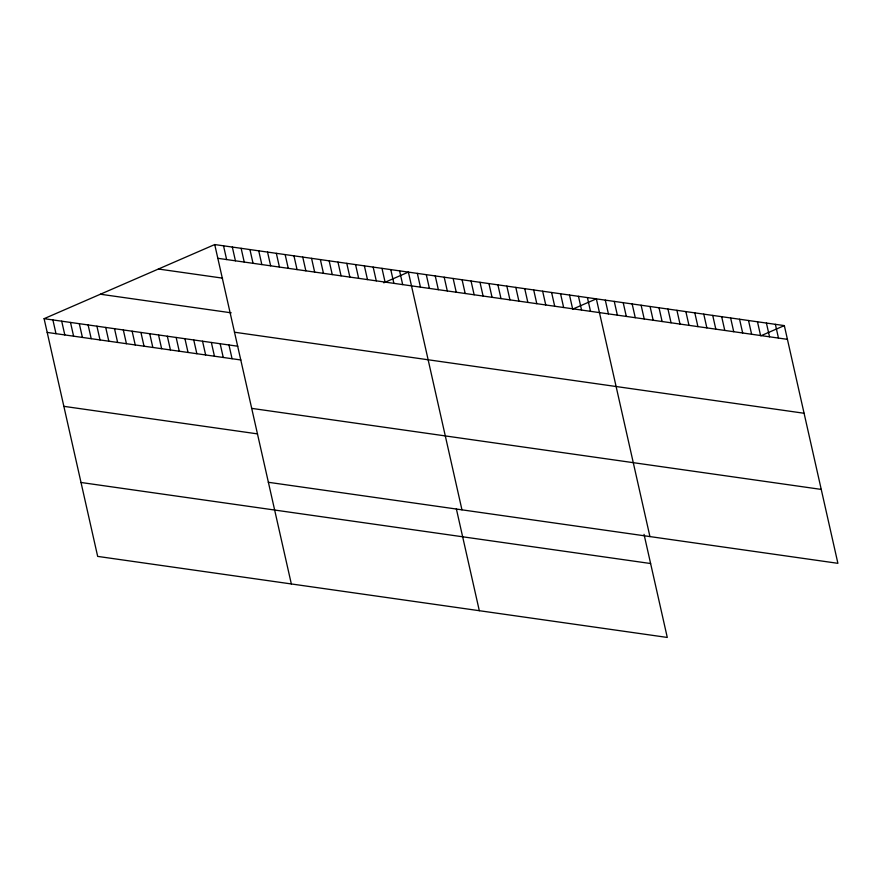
<?xml version="1.0" encoding="UTF-8"?>
<svg xmlns="http://www.w3.org/2000/svg" width="882" height="882" viewBox="0 0 882 882"><rect width="100%" height="100%" fill="white"/><g stroke="black" fill="none" stroke-linecap="round" stroke-linejoin="round"><path stroke-width="1.32" d="M644.036 534.338L667.277 637.443L97.67 556.399L44.1 318.678L214.723 244.557L784.33 325.601L837.9 563.322L268.293 482.278M383.758 282.813L408.388 272.108L461.959 509.84M572.892 309.042L596.353 298.855L649.935 536.576M760.868 335.788L784.33 325.601M217.821 258.305L787.428 339.35M158.418 269.021L222.551 278.139M100.405 294.224L231.194 312.823M234.48 332.216L804.086 413.261M44.1 318.678L237.765 346.229M47.198 332.426L240.863 359.977M251.646 408.366L821.241 489.411M63.857 406.337L257.522 433.889M81.012 482.487L650.618 563.532M775.377 324.322L778.475 338.071M766.425 323.055L769.523 336.803M757.473 321.776L760.571 335.524M748.52 320.508L751.618 334.256M739.568 319.229L742.666 332.977M730.627 317.961L733.725 331.709M721.674 316.682L724.772 330.43M712.722 315.414L715.82 329.162M703.77 314.135L706.868 327.883M694.818 312.867L697.916 326.616M685.865 311.589L688.963 325.337M676.913 310.321L680.011 324.069M667.961 309.042L671.059 322.79M659.019 307.774L662.117 321.522M650.067 306.495L653.165 320.243M641.115 305.227L644.213 318.975M632.162 303.948L635.261 317.696M623.21 302.68L626.308 316.429M614.258 301.401L617.356 315.15M605.306 300.134L608.404 313.882M587.412 297.587L590.51 311.335M578.46 296.308L581.558 310.056M569.507 295.04L572.605 308.788M560.555 293.761L563.653 307.509M551.603 292.493L554.701 306.23M542.65 291.214L545.749 304.963M533.698 289.946L536.796 303.684M524.746 288.668L527.844 302.416M515.805 287.389L518.903 301.137M506.852 286.121L509.95 299.869M497.9 284.842L500.998 298.59M488.948 283.574L492.046 297.322M479.995 282.295L483.093 296.043M471.043 281.027L474.141 294.775M462.091 279.748L465.189 293.497M453.139 278.48L456.248 292.229M444.197 277.202L447.295 290.95M435.245 275.934L438.343 289.682M426.293 274.655L429.391 288.403M417.34 273.387L420.438 287.135M456.358 508.859L479.312 610.697M399.59 270.862L402.688 284.61M390.781 269.605L393.879 283.354M381.983 268.36L385.081 282.108M373.174 267.103L376.272 280.851M364.376 265.846L367.474 279.594M355.567 264.6L358.665 278.348M346.769 263.343L349.867 277.091M337.971 262.097L341.069 275.846M329.162 260.84L332.26 274.589M320.364 259.584L323.462 273.332M311.555 258.338L314.654 272.086M302.758 257.081L305.856 270.829M293.949 255.835L297.047 269.583M285.151 254.578L288.249 268.326M276.342 253.321L279.44 267.07M267.544 252.076L270.642 265.824M258.735 250.819L261.833 264.567M249.937 249.573L253.035 263.321M241.139 248.316L244.237 262.064M232.33 247.059L235.428 260.807M223.532 245.813L226.63 259.562M214.723 244.557L291.336 583.95M228.967 344.983L232.065 358.731M220.158 343.726L223.256 357.475M211.36 342.481L214.458 356.229M202.551 341.224L205.649 354.972M193.753 339.967L196.851 353.715M184.944 338.721L188.042 352.469M176.146 337.464L179.244 351.212M167.337 336.218L170.435 349.967M158.54 334.962L161.638 348.71M149.731 333.705L152.829 347.453M140.933 332.459L144.031 346.207M132.135 331.202L135.233 344.95M123.326 329.956L126.424 343.704M114.528 328.699L117.626 342.448M105.719 327.442L108.817 341.191M96.921 326.197L100.019 339.945M88.112 324.94L91.21 338.688M79.314 323.694L82.412 337.442M70.505 322.437L73.603 336.185M61.707 321.18L64.805 334.928M52.898 319.934L55.996 333.683"/></g></svg>
